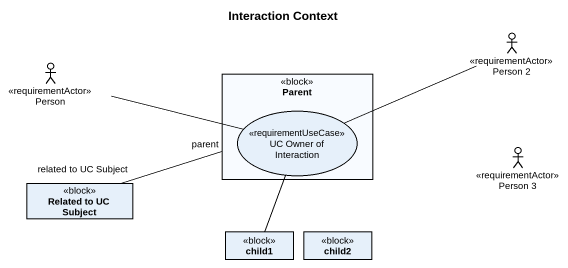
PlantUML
@startuml
title Interaction Context
allowmixing
hide circle
hide empty members
actor "Person 2" as Person_2 <<requirementActor>>
actor "Person" as Person_ <<requirementActor>>
rectangle Parent <<block>> {
  usecase "UC Owner of Interaction" as UC_Owner_of_Interaction <<requirementUseCase>>
}
actor "Person 3" as Person_3 <<requirementActor>>
class "Related to UC Subject" as Related_to_UC_Subject <<block>>
class child1 <<block>>
class child2 <<block>>
Person_2 -left- UC_Owner_of_Interaction
Person_ -right- UC_Owner_of_Interaction
UC_Owner_of_Interaction -- child1
Related_to_UC_Subject "related to UC Subject" -right- "parent" Parent
@enduml
